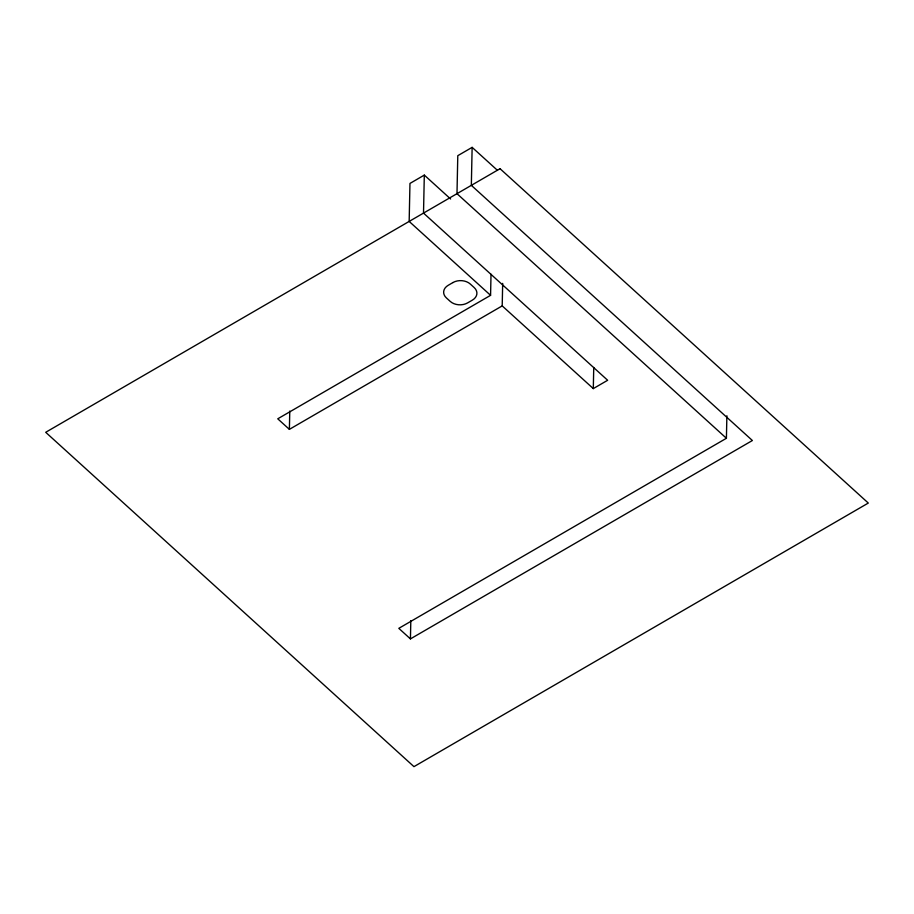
<?xml version="1.0" encoding="UTF-8"?>
<svg xmlns="http://www.w3.org/2000/svg" width="914" height="914" viewBox="0 0 914 914"><rect width="100%" height="100%" fill="white"/><g stroke="black" fill="none" stroke-linecap="round" stroke-linejoin="round"><path stroke-width="1.37" d="M502.677 283.374L502.209 305.893L289.384 429.363L289.772 411.072M410.432 638.897L398.812 628.341L726.413 438.274L456.989 193.677L457.788 155.677L472.138 147.36L471.338 185.348L752.382 440.514L410.432 638.897L410.82 620.606M289.384 429.363L277.753 418.806L490.578 295.325L409.164 221.417L409.963 183.428L424.313 175.1L423.513 213.099L607.65 380.27L593.3 388.599L502.209 305.893M490.578 295.325L491.012 274.223M593.3 388.599L593.746 367.485M726.413 438.274L726.881 415.767M472.138 147.36L497.49 170.381M424.313 175.1L450.613 198.989M500.038 168.702L45.7 432.299L413.962 766.64L868.3 503.054L500.038 168.702M452.967 282.54L448.191 285.317A12.316 8.957 1.2 0 0 446.375 297.895L450.248 301.414A12.316 8.957 1.2 0 0 467.568 302.911L472.355 300.135A12.316 8.957 1.2 0 0 474.16 287.544L470.287 284.026A12.316 8.957 1.2 0 0 452.967 282.54"/></g></svg>
